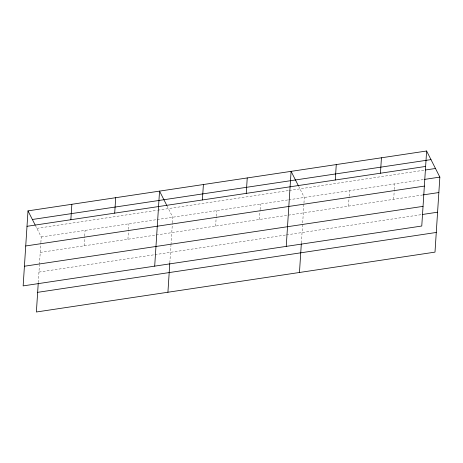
<?xml version="1.0" encoding="UTF-8"?>
<svg xmlns="http://www.w3.org/2000/svg" width="463" height="463" viewBox="0 0 463 463"><rect width="100%" height="100%" fill="white"/><g stroke="black" fill="none" stroke-linecap="round" stroke-linejoin="round"><path stroke-width="0.35" stroke-dasharray="2.31 1.74" d="M38.284 282.557L39.419 265.056M39.459 264.35L40.825 243.289M40.871 242.589L41.23 236.975L35.582 225.828M84.081 245.824L84.671 236.703M84.717 236.003L85.082 230.389M127.927 239.244L128.517 230.123M128.564 229.416L128.928 223.803M169.828 262.799L170.963 245.297M171.003 244.591L172.369 223.536M172.415 222.83L172.774 217.216L167.126 206.07M215.625 226.071L216.215 216.95M216.262 216.244L216.626 210.636M259.471 219.485L260.061 210.364M260.108 209.658L260.472 204.05M301.372 243.04L303.913 203.778M303.959 203.072L304.318 197.464L298.67 186.311M348.5 206.11L349.09 196.989M349.131 196.289L349.496 190.675M393.677 199.327L394.268 190.206M394.308 189.506L394.673 183.892M36.866 228.363L157.096 210.306M157.802 210.196L288.64 190.548M289.346 190.438L424.189 170.187M41.23 236.975L156.511 219.665M157.217 219.555L288.055 199.906M288.762 199.796L423.616 179.546M40.235 252.41L155.51 235.1M156.216 234.99L423.321 194.871M38.961 272.076L154.243 254.76M154.949 254.656L285.781 235.001M286.493 234.897L421.347 214.641"/><path stroke-width="0.69" d="M28 210.873L23.15 285.897L421.77 226.025L426.62 151.002L28 210.873L35.257 225.192M38.238 283.252L36.38 311.998L435 252.127L439.85 177.103L426.62 151.002M70.851 219.722L71.852 204.287M114.697 213.136L115.698 197.701M154.694 266.138L159.544 191.115L166.802 205.433M167.924 292.24L169.782 263.499M202.395 199.964L203.396 184.529M246.241 193.378L247.242 177.942M286.238 246.38L291.088 171.356L298.346 185.675M299.468 272.481L301.326 243.741M335.27 180.009L336.265 164.573M380.447 173.22L381.443 157.785M32.369 219.485L430.984 159.613M27.004 226.309L425.624 166.437M425.601 169.973L435.486 168.491M424.322 179.436L439.85 177.103M25.731 245.975L424.351 186.097M423.321 194.871L438.855 192.539M24.423 266.231L423.037 206.359M422.754 214.433L437.581 212.204M37.653 292.338L436.268 232.461"/></g></svg>
